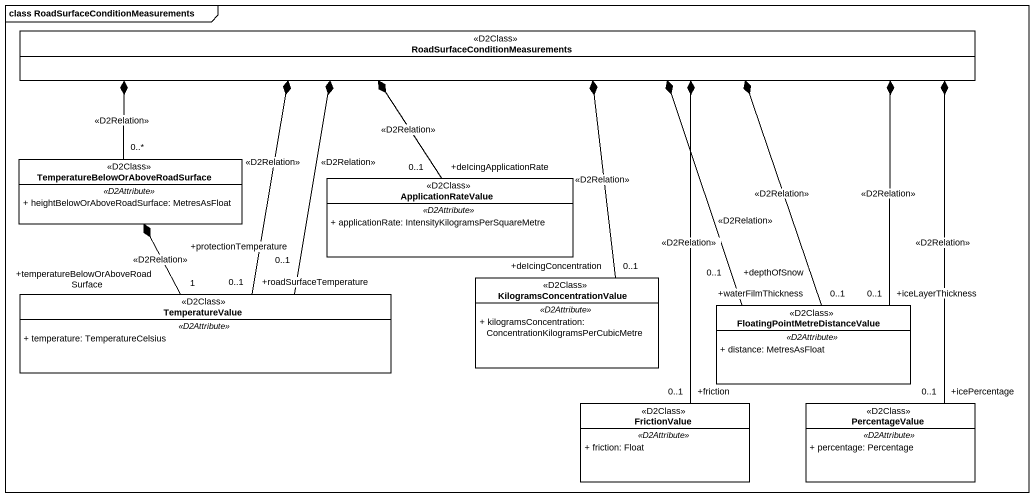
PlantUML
@startuml
mainframe class RoadSurfaceConditionMeasurements
hide circle
hide empty members
skinparam classAttributeIconSize 0
class "RoadSurfaceConditionMeasurements" as RoadSurfaceConditionMeasurem <<D2Class>>
class "TemperatureBelowOrAboveRoadSurface" as TemperatureBelowOrAboveRoadS <<D2Class>> {
  .. <<D2Attribute>> ..
  + heightBelowOrAboveRoadSurface: MetresAsFloat
}
class ApplicationRateValue <<D2Class>> {
  .. <<D2Attribute>> ..
  + applicationRate: IntensityKilogramsPerSquareMetre
}
class KilogramsConcentrationValue <<D2Class>> {
  .. <<D2Attribute>> ..
  + kilogramsConcentration: ConcentrationKilogramsPerCubicMetre
}
class TemperatureValue <<D2Class>> {
  .. <<D2Attribute>> ..
  + temperature: TemperatureCelsius
}
class "FloatingPointMetreDistanceValue" as FloatingPointMetreDistanceVa <<D2Class>> {
  .. <<D2Attribute>> ..
  + distance: MetresAsFloat
}
class FrictionValue <<D2Class>> {
  .. <<D2Attribute>> ..
  + friction: Float
}
class PercentageValue <<D2Class>> {
  .. <<D2Attribute>> ..
  + percentage: Percentage
}
TemperatureBelowOrAboveRoadS "0..*" -right-* RoadSurfaceConditionMeasurem : <<D2Relation>>
ApplicationRateValue "+deIcingApplicationRate\n0..1" -up-* RoadSurfaceConditionMeasurem : <<D2Relation>>
KilogramsConcentrationValue "+deIcingConcentration\n0..1" -up-* RoadSurfaceConditionMeasurem : <<D2Relation>>
TemperatureValue "+roadSurfaceTemperature\n0..1" -up-* RoadSurfaceConditionMeasurem : <<D2Relation>>
TemperatureValue "+protectionTemperature\n0..1" -up-* RoadSurfaceConditionMeasurem : <<D2Relation>>
TemperatureValue "+temperatureBelowOrAboveRoadSurface\n1" -up-* TemperatureBelowOrAboveRoadS : <<D2Relation>>
FloatingPointMetreDistanceVa "+waterFilmThickness\n0..1" -up-* RoadSurfaceConditionMeasurem : <<D2Relation>>
FloatingPointMetreDistanceVa "+depthOfSnow\n0..1" -up-* RoadSurfaceConditionMeasurem : <<D2Relation>>
FloatingPointMetreDistanceVa "+iceLayerThickness\n0..1" -up-* RoadSurfaceConditionMeasurem : <<D2Relation>>
FrictionValue "+friction\n0..1" -up-* RoadSurfaceConditionMeasurem : <<D2Relation>>
PercentageValue "+icePercentage\n0..1" -up-* RoadSurfaceConditionMeasurem : <<D2Relation>>
@enduml
